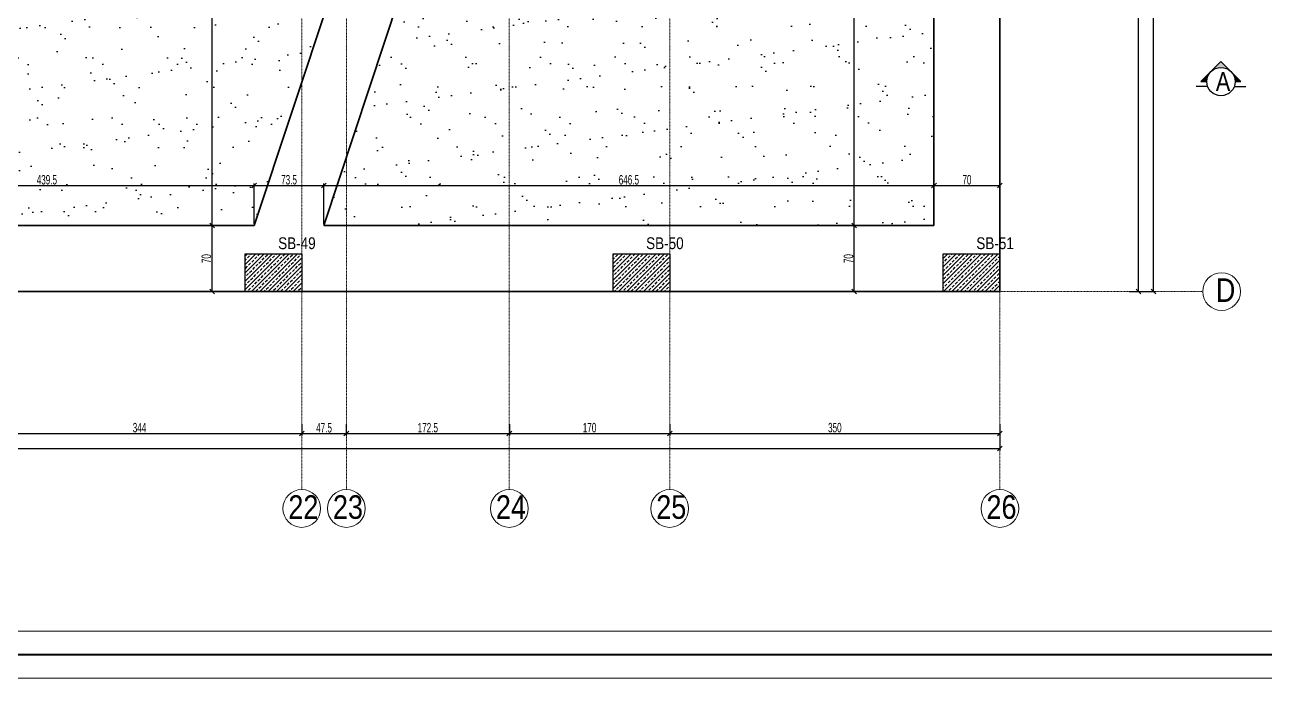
# Model space of a CAD drawing. Header units: millimetres. Extents: x -267 to 94375, y 6431 to 10838.
# Drawn here: x 6873 to 8188, y 6532 to 7225 of the extents above; entities that cross this region are included whole.
import ezdxf

# ---------------------------------------------------------------- set-up
doc = ezdxf.new("R2010")
doc.units = ezdxf.units.MM
doc.header["$LTSCALE"] = 0.0001
doc.linetypes.add('DASHED', pattern=[19.05, 12.7, -6.35])
for name, color, linetype, lineweight in [('AKS BALONU (BEYKENT)', 7, 'Continuous', 20), ('AKS CIZGISI (BEYKENT)', 252, 'DASHED', 20), ('AKS NO (BEYKENT)', 3, 'Continuous', 20), ('AKS OLCU (BEYKENT)', 200, 'Continuous', 20), ('KESIT (BEYKENT)', 151, 'Continuous', 25), ('KESIT ISMI (BEYKENT)', 6, 'Continuous', 20), ('KOLON (BEYKENT)', 3, 'Continuous', 30), ('KOLON ISMI (BEYKENT)', 91, 'Continuous', 20), ('OLCU (BEYKENT)', 14, 'Continuous', 20), ('SHEETSUMMARY-50', 152, 'Continuous', 20), ('SheetView', 40, 'Continuous', 20), ('SheetViewOut', 231, 'Continuous', 20), ('TARAMA (BEYKENT)', 252, 'Continuous', 25), ('TEMEL (BEYKENT)', 2, 'Continuous', 35)]:
    doc.layers.add(name, color=color, linetype=linetype, lineweight=lineweight)
doc.styles.add('DSMOLC-50', font='bahnschrift light condensed', dxfattribs={"width": 0.75, "height": 10})
doc.styles.add('YAZI (BEYKENT)', font='')
doc.styles.get('YAZI (BEYKENT)').set_extended_font_data('Bahnschrift Light Condensed')
doc.dimstyles.new('DSMOLC-50', dxfattribs={"dimtxt": 10, "dimasz": 5, "dimexe": 2, "dimexo": 2, "dimgap": 1, "dimtad": 1, "dimdec": 1, "dimrnd": 0.5, "dimzin": 12, "dimdsep": 46, "dimtxsty": 'DSMOLC-50', "dimblk": 'OBLIQUE', "dimblk1": 'OBLIQUE', "dimblk2": 'OBLIQUE', "dimcen": 0, "dimclrt": 7, "dimadec": 0, "dimazin": 0, "dimtfac": 1, "dimtdec": 4, "dimtix": 1, "dimtmove": 2, "dimatfit": 3, "dimfxl": 1, "dimtzin": 0, "dimarcsym": 0})
pattern_1 = [(45, (404.937, 6438.231), (-4.4194174, 4.4194174), []), (45, (409.3565, 6438.231), (-4.4194174, 4.4194174), [3.125, -1.5625])]
pattern_2 = [(37.5, (-1463.6, 5137.655), (-1.60003, 48.94132), [0, -38.608, 0, -43.18, 0, -41.275]), (7.5, (-1463.6, 5137.655), (44.95233, 71.6825), [0, -20.828, 0, -34.798, 0, -13.335]), (327.5, (-1494.84, 5137.655), (79.09924, 0.14372), [0, -12.7, 0, -45.72, 0, -59.69]), (317.5, (-1494.84, 5137.655), (76.35565, 22.29293), [0, -6.35, 0, -29.972, 0, -34.29])]

# ---------------------------------------------------------------- blocks, each defined once
blk = doc.blocks.new('_Oblique')
at = {"color": 0, "linetype": 'ByBlock', "lineweight": -2}
blk.add_line((-0.5, -0.5), (0.5, 0.5), dxfattribs=at)
blk = doc.blocks.new('*D53')
at = {"layer": 'AKS OLCU (BEYKENT)', "color": 0, "lineweight": -2, "transparency": 16777216}
for p, q in [((8043.6, 7636.8), (8055.6, 7636.8)), ((8053.6, 6941.8), (8053.6, 7636.8)), ((8043.6, 6941.8), (8055.6, 6941.8))]:
    blk.add_line(p, q, dxfattribs=at)
at = {"layer": 'DEFPOINTS', "color": 0, "lineweight": -3, "transparency": 16777216}
for p in [(8041.6, 7636.8), (8053.6, 7636.8), (8041.6, 6941.8)]:
    blk.add_point(p, dxfattribs=at)
at = {"layer": 'AKS OLCU (BEYKENT)', "color": 0, "lineweight": -2, "transparency": 16777216, "xscale": 5, "yscale": 5, "zscale": 5}
for p, rotation in [((8053.6, 7636.8), 90), ((8053.6, 6941.8), 270)]:
    blk.add_blockref('_Oblique', p, dxfattribs=dict(at, rotation=rotation))
at = {"layer": 'AKS OLCU (BEYKENT)', "color": 7, "transparency": 16777216, "insert": (8047.5, 7289.3), "char_height": 10, "attachment_point": 5, "rotation": 90, "style": 'DSMOLC-50'}
blk.add_mtext('695', dxfattribs=at)
blk = doc.blocks.new('*D56')
at = {"layer": 'AKS OLCU (BEYKENT)', "color": 0, "lineweight": -2, "transparency": 16777216}
for p, q in [((8043.6, 8317.3), (8071.6, 8317.3)), ((8069.6, 6941.8), (8069.6, 8317.3)), ((8043.6, 6941.8), (8071.6, 6941.8))]:
    blk.add_line(p, q, dxfattribs=at)
at = {"layer": 'DEFPOINTS', "color": 0, "lineweight": -3, "transparency": 16777216}
for p in [(8041.6, 8317.3), (8069.6, 8317.3), (8041.6, 6941.8)]:
    blk.add_point(p, dxfattribs=at)
at = {"layer": 'AKS OLCU (BEYKENT)', "color": 0, "lineweight": -2, "transparency": 16777216, "xscale": 5, "yscale": 5, "zscale": 5}
for p, rotation in [((8069.6, 8317.3), 90), ((8069.6, 6941.8), 270)]:
    blk.add_blockref('_Oblique', p, dxfattribs=dict(at, rotation=rotation))
at = {"layer": 'AKS OLCU (BEYKENT)', "color": 7, "transparency": 16777216, "insert": (8063.5, 7629.5), "char_height": 10, "attachment_point": 5, "rotation": 90, "style": 'DSMOLC-50'}
blk.add_mtext('1375.5', dxfattribs=at)
blk = doc.blocks.new('*D76')
at = {"layer": 'AKS OLCU (BEYKENT)', "color": 0, "lineweight": -2, "transparency": 16777216}
for p, q in [((6822.7, 6801.3), (6822.7, 6789.3)), ((7166.7, 6801.3), (7166.7, 6789.3)), ((6822.7, 6791.3), (7166.7, 6791.3))]:
    blk.add_line(p, q, dxfattribs=at)
at = {"layer": 'DEFPOINTS', "color": 0, "lineweight": -3, "transparency": 16777216}
for p in [(6822.7, 6803.3), (7166.7, 6803.3), (7166.7, 6791.3)]:
    blk.add_point(p, dxfattribs=at)
at = {"layer": 'AKS OLCU (BEYKENT)', "color": 0, "lineweight": -2, "transparency": 16777216, "xscale": 5, "yscale": 5, "zscale": 5, "rotation": 180}
blk.add_blockref('_Oblique', (6822.7, 6791.3), dxfattribs=at)
at = {"layer": 'AKS OLCU (BEYKENT)', "color": 0, "lineweight": -2, "transparency": 16777216, "xscale": 5, "yscale": 5, "zscale": 5}
blk.add_blockref('_Oblique', (7166.7, 6791.3), dxfattribs=at)
at = {"layer": 'AKS OLCU (BEYKENT)', "color": 7, "transparency": 16777216, "insert": (6994.7, 6797.4), "char_height": 10, "attachment_point": 5, "style": 'DSMOLC-50'}
blk.add_mtext('344', dxfattribs=at)
blk = doc.blocks.new('*D77')
at = {"layer": 'AKS OLCU (BEYKENT)', "color": 0, "lineweight": -2, "transparency": 16777216}
for p, q in [((7166.7, 6801.3), (7166.7, 6789.3)), ((7213.9, 6801.3), (7213.9, 6789.3)), ((7166.7, 6791.3), (7213.9, 6791.3))]:
    blk.add_line(p, q, dxfattribs=at)
at = {"layer": 'DEFPOINTS', "color": 0, "lineweight": -3, "transparency": 16777216}
for p in [(7166.7, 6803.3), (7213.9, 6803.3), (7213.9, 6791.3)]:
    blk.add_point(p, dxfattribs=at)
at = {"layer": 'AKS OLCU (BEYKENT)', "color": 0, "lineweight": -2, "transparency": 16777216, "xscale": 5, "yscale": 5, "zscale": 5, "rotation": 180}
blk.add_blockref('_Oblique', (7166.7, 6791.3), dxfattribs=at)
at = {"layer": 'AKS OLCU (BEYKENT)', "color": 0, "lineweight": -2, "transparency": 16777216, "xscale": 5, "yscale": 5, "zscale": 5}
blk.add_blockref('_Oblique', (7213.9, 6791.3), dxfattribs=at)
at = {"layer": 'AKS OLCU (BEYKENT)', "color": 7, "transparency": 16777216, "insert": (7190.3, 6797.3), "char_height": 10, "attachment_point": 5, "style": 'DSMOLC-50'}
blk.add_mtext('47.5', dxfattribs=at)
blk = doc.blocks.new('*D78')
at = {"layer": 'AKS OLCU (BEYKENT)', "color": 0, "lineweight": -2, "transparency": 16777216}
for p, q in [((7213.9, 6801.3), (7213.9, 6789.3)), ((7386.7, 6801.3), (7386.7, 6789.3)), ((7213.9, 6791.3), (7386.7, 6791.3))]:
    blk.add_line(p, q, dxfattribs=at)
at = {"layer": 'DEFPOINTS', "color": 0, "lineweight": -3, "transparency": 16777216}
for p in [(7213.9, 6803.3), (7386.7, 6803.3), (7386.7, 6791.3)]:
    blk.add_point(p, dxfattribs=at)
at = {"layer": 'AKS OLCU (BEYKENT)', "color": 0, "lineweight": -2, "transparency": 16777216, "xscale": 5, "yscale": 5, "zscale": 5, "rotation": 180}
blk.add_blockref('_Oblique', (7213.9, 6791.3), dxfattribs=at)
at = {"layer": 'AKS OLCU (BEYKENT)', "color": 0, "lineweight": -2, "transparency": 16777216, "xscale": 5, "yscale": 5, "zscale": 5}
blk.add_blockref('_Oblique', (7386.7, 6791.3), dxfattribs=at)
at = {"layer": 'AKS OLCU (BEYKENT)', "color": 7, "transparency": 16777216, "insert": (7300.3, 6797.4), "char_height": 10, "attachment_point": 5, "style": 'DSMOLC-50'}
blk.add_mtext('172.5', dxfattribs=at)
blk = doc.blocks.new('*D79')
at = {"layer": 'AKS OLCU (BEYKENT)', "color": 0, "lineweight": -2, "transparency": 16777216}
for p, q in [((7386.7, 6801.3), (7386.7, 6789.3)), ((7556.7, 6801.3), (7556.7, 6789.3)), ((7386.7, 6791.3), (7556.7, 6791.3))]:
    blk.add_line(p, q, dxfattribs=at)
at = {"layer": 'DEFPOINTS', "color": 0, "lineweight": -3, "transparency": 16777216}
for p in [(7386.7, 6803.3), (7556.7, 6803.3), (7556.7, 6791.3)]:
    blk.add_point(p, dxfattribs=at)
at = {"layer": 'AKS OLCU (BEYKENT)', "color": 0, "lineweight": -2, "transparency": 16777216, "xscale": 5, "yscale": 5, "zscale": 5, "rotation": 180}
blk.add_blockref('_Oblique', (7386.7, 6791.3), dxfattribs=at)
at = {"layer": 'AKS OLCU (BEYKENT)', "color": 0, "lineweight": -2, "transparency": 16777216, "xscale": 5, "yscale": 5, "zscale": 5}
blk.add_blockref('_Oblique', (7556.7, 6791.3), dxfattribs=at)
at = {"layer": 'AKS OLCU (BEYKENT)', "color": 7, "transparency": 16777216, "insert": (7471.7, 6797.4), "char_height": 10, "attachment_point": 5, "style": 'DSMOLC-50'}
blk.add_mtext('170', dxfattribs=at)
blk = doc.blocks.new('*D80')
at = {"layer": 'AKS OLCU (BEYKENT)', "color": 0, "lineweight": -2, "transparency": 16777216}
for p, q in [((7556.7, 6801.3), (7556.7, 6789.3)), ((7906.7, 6801.3), (7906.7, 6789.3)), ((7556.7, 6791.3), (7906.7, 6791.3))]:
    blk.add_line(p, q, dxfattribs=at)
at = {"layer": 'DEFPOINTS', "color": 0, "lineweight": -3, "transparency": 16777216}
for p in [(7556.7, 6803.3), (7906.7, 6803.3), (7906.7, 6791.3)]:
    blk.add_point(p, dxfattribs=at)
at = {"layer": 'AKS OLCU (BEYKENT)', "color": 0, "lineweight": -2, "transparency": 16777216, "xscale": 5, "yscale": 5, "zscale": 5, "rotation": 180}
blk.add_blockref('_Oblique', (7556.7, 6791.3), dxfattribs=at)
at = {"layer": 'AKS OLCU (BEYKENT)', "color": 0, "lineweight": -2, "transparency": 16777216, "xscale": 5, "yscale": 5, "zscale": 5}
blk.add_blockref('_Oblique', (7906.7, 6791.3), dxfattribs=at)
at = {"layer": 'AKS OLCU (BEYKENT)', "color": 7, "transparency": 16777216, "insert": (7731.7, 6797.4), "char_height": 10, "attachment_point": 5, "style": 'DSMOLC-50'}
blk.add_mtext('350', dxfattribs=at)
blk = doc.blocks.new('*D81')
at = {"layer": 'AKS OLCU (BEYKENT)', "color": 0, "lineweight": -2, "transparency": 16777216}
for p, q in [((1536.7, 6801.3), (1536.7, 6773.3)), ((7906.7, 6801.3), (7906.7, 6773.3)), ((1536.7, 6775.3), (7906.7, 6775.3))]:
    blk.add_line(p, q, dxfattribs=at)
at = {"layer": 'DEFPOINTS', "color": 0, "lineweight": -3, "transparency": 16777216}
for p in [(1536.7, 6803.3), (7906.7, 6803.3), (7906.7, 6775.3)]:
    blk.add_point(p, dxfattribs=at)
at = {"layer": 'AKS OLCU (BEYKENT)', "color": 0, "lineweight": -2, "transparency": 16777216, "xscale": 5, "yscale": 5, "zscale": 5, "rotation": 180}
blk.add_blockref('_Oblique', (1536.7, 6775.3), dxfattribs=at)
at = {"layer": 'AKS OLCU (BEYKENT)', "color": 0, "lineweight": -2, "transparency": 16777216, "xscale": 5, "yscale": 5, "zscale": 5}
blk.add_blockref('_Oblique', (7906.7, 6775.3), dxfattribs=at)
at = {"layer": 'AKS OLCU (BEYKENT)', "color": 7, "transparency": 16777216, "insert": (4721.7, 6781.4), "char_height": 10, "attachment_point": 5, "style": 'DSMOLC-50'}
blk.add_mtext('6370', dxfattribs=at)
blk = doc.blocks.new('*D116')
at = {"layer": 'DEFPOINTS', "color": 0, "lineweight": -3, "transparency": 16777216}
for p in [(6676.7, 7066.2), (7116.3, 7054.2), (7116.3, 7011.7)]:
    blk.add_point(p, dxfattribs=at)
at = {"layer": 'OLCU (BEYKENT)', "color": 0, "lineweight": -2, "transparency": 16777216}
for p, q in [((6676.7, 7064.2), (6676.7, 7052.2)), ((6676.7, 7054.2), (7116.3, 7054.2)), ((7116.3, 7013.7), (7116.3, 7056.2))]:
    blk.add_line(p, q, dxfattribs=at)
at = {"layer": 'OLCU (BEYKENT)', "color": 0, "lineweight": -2, "transparency": 16777216, "xscale": 5, "yscale": 5, "zscale": 5, "rotation": 180}
blk.add_blockref('_Oblique', (6676.7, 7054.2), dxfattribs=at)
at = {"layer": 'OLCU (BEYKENT)', "color": 0, "lineweight": -2, "transparency": 16777216, "xscale": 5, "yscale": 5, "zscale": 5}
blk.add_blockref('_Oblique', (7116.3, 7054.2), dxfattribs=at)
at = {"layer": 'OLCU (BEYKENT)', "color": 7, "transparency": 16777216, "insert": (6896.5, 7060.3), "char_height": 10, "attachment_point": 5, "style": 'DSMOLC-50'}
blk.add_mtext('439.5', dxfattribs=at)
blk = doc.blocks.new('*D117')
at = {"layer": 'DEFPOINTS', "color": 0, "lineweight": -3, "transparency": 16777216}
for p in [(7190.1, 7054.2), (7116.3, 7011.7), (7190.1, 7011.7)]:
    blk.add_point(p, dxfattribs=at)
at = {"layer": 'OLCU (BEYKENT)', "color": 0, "lineweight": -2, "transparency": 16777216}
for p, q in [((7116.3, 7013.7), (7116.3, 7056.2)), ((7116.3, 7054.2), (7190.1, 7054.2)), ((7190.1, 7013.7), (7190.1, 7056.2))]:
    blk.add_line(p, q, dxfattribs=at)
at = {"layer": 'OLCU (BEYKENT)', "color": 0, "lineweight": -2, "transparency": 16777216, "xscale": 5, "yscale": 5, "zscale": 5, "rotation": 180}
blk.add_blockref('_Oblique', (7116.3, 7054.2), dxfattribs=at)
at = {"layer": 'OLCU (BEYKENT)', "color": 0, "lineweight": -2, "transparency": 16777216, "xscale": 5, "yscale": 5, "zscale": 5}
blk.add_blockref('_Oblique', (7190.1, 7054.2), dxfattribs=at)
at = {"layer": 'OLCU (BEYKENT)', "color": 7, "transparency": 16777216, "insert": (7153.2, 7060.3), "char_height": 10, "attachment_point": 5, "style": 'DSMOLC-50'}
blk.add_mtext('73.5', dxfattribs=at)
blk = doc.blocks.new('*D118')
at = {"layer": 'DEFPOINTS', "color": 0, "lineweight": -3, "transparency": 16777216}
for p in [(7836.8, 7066.2), (7836.8, 7054.2), (7190.1, 7011.7)]:
    blk.add_point(p, dxfattribs=at)
at = {"layer": 'OLCU (BEYKENT)', "color": 0, "lineweight": -2, "transparency": 16777216}
for p, q in [((7836.8, 7064.2), (7836.8, 7052.2)), ((7190.1, 7013.7), (7190.1, 7056.2)), ((7190.1, 7054.2), (7836.8, 7054.2))]:
    blk.add_line(p, q, dxfattribs=at)
at = {"layer": 'OLCU (BEYKENT)', "color": 0, "lineweight": -2, "transparency": 16777216, "xscale": 5, "yscale": 5, "zscale": 5, "rotation": 180}
blk.add_blockref('_Oblique', (7190.1, 7054.2), dxfattribs=at)
at = {"layer": 'OLCU (BEYKENT)', "color": 0, "lineweight": -2, "transparency": 16777216, "xscale": 5, "yscale": 5, "zscale": 5}
blk.add_blockref('_Oblique', (7836.8, 7054.2), dxfattribs=at)
at = {"layer": 'OLCU (BEYKENT)', "color": 7, "transparency": 16777216, "insert": (7513.4, 7060.2), "char_height": 10, "attachment_point": 5, "style": 'DSMOLC-50'}
blk.add_mtext('646.5', dxfattribs=at)
blk = doc.blocks.new('*D119')
at = {"layer": 'DEFPOINTS', "color": 0, "lineweight": -3, "transparency": 16777216}
for p in [(7836.8, 7066.2), (7906.7, 7066.2), (7906.7, 7054.2)]:
    blk.add_point(p, dxfattribs=at)
at = {"layer": 'OLCU (BEYKENT)', "color": 0, "lineweight": -2, "transparency": 16777216}
for p, q in [((7836.8, 7064.2), (7836.8, 7052.2)), ((7906.7, 7064.2), (7906.7, 7052.2)), ((7836.8, 7054.2), (7906.7, 7054.2))]:
    blk.add_line(p, q, dxfattribs=at)
at = {"layer": 'OLCU (BEYKENT)', "color": 0, "lineweight": -2, "transparency": 16777216, "xscale": 5, "yscale": 5, "zscale": 5, "rotation": 180}
blk.add_blockref('_Oblique', (7836.8, 7054.2), dxfattribs=at)
at = {"layer": 'OLCU (BEYKENT)', "color": 0, "lineweight": -2, "transparency": 16777216, "xscale": 5, "yscale": 5, "zscale": 5}
blk.add_blockref('_Oblique', (7906.7, 7054.2), dxfattribs=at)
at = {"layer": 'OLCU (BEYKENT)', "color": 7, "transparency": 16777216, "insert": (7871.7, 7060.3), "char_height": 10, "attachment_point": 5, "style": 'DSMOLC-50'}
blk.add_mtext('70', dxfattribs=at)
blk = doc.blocks.new('*D215')
at = {"layer": 'DEFPOINTS', "color": 0, "lineweight": -3, "transparency": 16777216}
for p in [(7059.7, 7011.7), (7071.7, 7011.7), (7059.7, 6941.8)]:
    blk.add_point(p, dxfattribs=at)
at = {"layer": 'OLCU (BEYKENT)', "color": 0, "lineweight": -2, "transparency": 16777216}
for p, q in [((7061.7, 7011.7), (7073.7, 7011.7)), ((7071.7, 6941.8), (7071.7, 7011.7)), ((7061.7, 6941.8), (7073.7, 6941.8))]:
    blk.add_line(p, q, dxfattribs=at)
at = {"layer": 'OLCU (BEYKENT)', "color": 0, "lineweight": -2, "transparency": 16777216, "xscale": 5, "yscale": 5, "zscale": 5}
for p, rotation in [((7071.7, 7011.7), 90), ((7071.7, 6941.8), 270)]:
    blk.add_blockref('_Oblique', p, dxfattribs=dict(at, rotation=rotation))
at = {"layer": 'OLCU (BEYKENT)', "color": 7, "transparency": 16777216, "insert": (7065.6, 6976.7), "char_height": 10, "attachment_point": 5, "rotation": 90, "style": 'DSMOLC-50'}
blk.add_mtext('70', dxfattribs=at)
blk = doc.blocks.new('*D216')
at = {"layer": 'DEFPOINTS', "color": 0, "lineweight": -3, "transparency": 16777216}
for p in [(7059.7, 7621.8), (7071.7, 7621.8), (7059.7, 7011.7)]:
    blk.add_point(p, dxfattribs=at)
at = {"layer": 'OLCU (BEYKENT)', "color": 0, "lineweight": -2, "transparency": 16777216}
for p, q in [((7061.7, 7621.8), (7073.7, 7621.8)), ((7071.7, 7011.7), (7071.7, 7621.8)), ((7061.7, 7011.7), (7073.7, 7011.7))]:
    blk.add_line(p, q, dxfattribs=at)
at = {"layer": 'OLCU (BEYKENT)', "color": 0, "lineweight": -2, "transparency": 16777216, "xscale": 5, "yscale": 5, "zscale": 5}
for p, rotation in [((7071.7, 7621.8), 90), ((7071.7, 7011.7), 270)]:
    blk.add_blockref('_Oblique', p, dxfattribs=dict(at, rotation=rotation))
at = {"layer": 'OLCU (BEYKENT)', "color": 7, "transparency": 16777216, "insert": (7065.6, 7316.7), "char_height": 10, "attachment_point": 5, "rotation": 90, "style": 'DSMOLC-50'}
blk.add_mtext('610', dxfattribs=at)
blk = doc.blocks.new('*D220')
at = {"layer": 'DEFPOINTS', "color": 0, "lineweight": -3, "transparency": 16777216}
for p in [(7740.3, 7011.7), (7752.3, 7011.7), (7740.3, 6941.8)]:
    blk.add_point(p, dxfattribs=at)
at = {"layer": 'OLCU (BEYKENT)', "color": 0, "lineweight": -2, "transparency": 16777216}
for p, q in [((7742.3, 7011.7), (7754.3, 7011.7)), ((7752.3, 6941.8), (7752.3, 7011.7)), ((7742.3, 6941.8), (7754.3, 6941.8))]:
    blk.add_line(p, q, dxfattribs=at)
at = {"layer": 'OLCU (BEYKENT)', "color": 0, "lineweight": -2, "transparency": 16777216, "xscale": 5, "yscale": 5, "zscale": 5}
for p, rotation in [((7752.3, 7011.7), 90), ((7752.3, 6941.8), 270)]:
    blk.add_blockref('_Oblique', p, dxfattribs=dict(at, rotation=rotation))
at = {"layer": 'OLCU (BEYKENT)', "color": 7, "transparency": 16777216, "insert": (7746.2, 6976.7), "char_height": 10, "attachment_point": 5, "rotation": 90, "style": 'DSMOLC-50'}
blk.add_mtext('70', dxfattribs=at)
blk = doc.blocks.new('*D221')
at = {"layer": 'DEFPOINTS', "color": 0, "lineweight": -3, "transparency": 16777216}
for p in [(7740.3, 7621.8), (7752.3, 7621.8), (7740.3, 7011.7)]:
    blk.add_point(p, dxfattribs=at)
at = {"layer": 'OLCU (BEYKENT)', "color": 0, "lineweight": -2, "transparency": 16777216}
for p, q in [((7742.3, 7621.8), (7754.3, 7621.8)), ((7752.3, 7011.7), (7752.3, 7621.8)), ((7742.3, 7011.7), (7754.3, 7011.7))]:
    blk.add_line(p, q, dxfattribs=at)
at = {"layer": 'OLCU (BEYKENT)', "color": 0, "lineweight": -2, "transparency": 16777216, "xscale": 5, "yscale": 5, "zscale": 5}
for p, rotation in [((7752.3, 7621.8), 90), ((7752.3, 7011.7), 270)]:
    blk.add_blockref('_Oblique', p, dxfattribs=dict(at, rotation=rotation))
at = {"layer": 'OLCU (BEYKENT)', "color": 7, "transparency": 16777216, "insert": (7746.2, 7316.7), "char_height": 10, "attachment_point": 5, "rotation": 90, "style": 'DSMOLC-50'}
blk.add_mtext('610', dxfattribs=at)

msp = doc.modelspace()

# ---------------------------------------------------------------- hatches: boundary and pattern name
at = {"layer": 'KESIT (BEYKENT)', "lineweight": -3}
h = msp.add_hatch(color=256, dxfattribs=at)
h.dxf.hatch_style = 1
h.paths.add_polyline_path([(8151.58, 7174.98), (8140.97, 7185.59), (8130.36, 7174.98, -0.1989124), (8140.97, 7179.37, -0.1989124)])
h = msp.add_hatch(color=256, dxfattribs=at)
h.dxf.hatch_style = 1
h.paths.add_polyline_path([(8125.97, 7164.37, -0.1989124), (8130.36, 7174.98), (8119.76, 7164.37)])
h = msp.add_hatch(color=256, dxfattribs=at)
h.dxf.hatch_style = 1
h.paths.add_polyline_path([(8162.18, 7164.37), (8151.58, 7174.98, -0.1989124), (8155.97, 7164.37)])
at = {"layer": 'TARAMA (BEYKENT)', "lineweight": -3}
h = msp.add_hatch(dxfattribs=at)
h.set_pattern_fill('AR-SAND', color=256, style=0)
h.set_pattern_definition(pattern_2)
h.paths.add_polyline_path([(7318.22, 7621.77), (6676.67, 7621.77), (6676.67, 7011.67), (7116.32, 7011.67)])
h = msp.add_hatch(dxfattribs=at)
h.set_pattern_fill('AR-SAND', color=256, style=0)
h.set_pattern_definition(pattern_2)
h.paths.add_polyline_path([(7836.76, 7621.77), (7391.95, 7621.77), (7190.05, 7011.67), (7836.76, 7011.67)])
at = {"layer": 'TARAMA (BEYKENT)'}
h = msp.add_hatch(dxfattribs=at)
h.set_pattern_fill('ANSI33', color=256, style=0, pattern_type=0)
h.set_pattern_definition(pattern_1)
h.paths.add_polyline_path([(7106.65, 6981.77), (7166.65, 6981.77), (7166.65, 6941.77), (7106.65, 6941.77)], flags=0)
h = msp.add_hatch(dxfattribs=at)
h.set_pattern_fill('ANSI33', color=256, style=0, pattern_type=0)
h.set_pattern_definition(pattern_1)
h.paths.add_polyline_path([(7496.67, 6981.77), (7556.67, 6981.77), (7556.67, 6941.77), (7496.67, 6941.77)], flags=0)
h = msp.add_hatch(dxfattribs=at)
h.set_pattern_fill('ANSI33', color=256, style=0, pattern_type=0)
h.set_pattern_definition(pattern_1)
h.paths.add_polyline_path([(7846.66, 6981.77), (7906.66, 6981.77), (7906.66, 6941.77), (7846.66, 6941.77)], flags=0)

# ---------------------------------------------------------------- linework, layer by layer
at = {"layer": 'AKS BALONU (BEYKENT)'}
for centre in [(8141.66, 6941.77), (7166.67, 6711.77), (7213.93, 6711.77), (7386.67, 6711.77), (7556.67, 6711.77), (7906.66, 6711.77)]:
    msp.add_circle(centre, 20, dxfattribs=at)
at = {"layer": 'AKS CIZGISI (BEYKENT)'}
for p, q in [((7906.66, 6731.77), (7906.66, 8317.3)), ((7386.67, 6731.77), (7386.67, 8197.37)), ((7166.67, 6731.77), (7166.67, 7748.07)), ((7213.93, 6731.77), (7213.93, 7748.07)), ((7556.67, 6731.77), (7556.67, 7748.07)), ((1336.67, 6941.77), (8121.66, 6941.77))]:
    msp.add_line(p, q, dxfattribs=at)
at = {"layer": 'KESIT (BEYKENT)', "lineweight": -3, "flags": 128}
for points in [[(8155.97, 7164.37), (8162.18, 7164.37), (8140.97, 7185.59), (8119.76, 7164.37), (8125.97, 7164.37)], [(8126.83, 7159.37), (8114.76, 7159.37)], [(8155.11, 7159.37), (8167.18, 7159.37)]]:
    msp.add_lwpolyline(points, dxfattribs=at)
at = {"layer": 'KESIT (BEYKENT)', "lineweight": -3}
msp.add_circle((8140.97, 7164.37), 15, dxfattribs=at)
at = {"layer": 'KOLON (BEYKENT)'}
for points in [[(7106.65, 6981.77), (7166.65, 6981.77), (7166.65, 6941.77), (7106.65, 6941.77)], [(7496.67, 6981.77), (7556.67, 6981.77), (7556.67, 6941.77), (7496.67, 6941.77)], [(7846.66, 6981.77), (7906.66, 6981.77), (7906.66, 6941.77), (7846.66, 6941.77)]]:
    msp.add_lwpolyline(points, close=True, dxfattribs=at)
at = {"layer": 'SHEETSUMMARY-50', "const_width": 2, "flags": 128}
msp.add_lwpolyline([(857.59, 6556.81), (8913.61, 6556.81), (8913.61, 10706.81), (857.59, 10706.81)], close=True, dxfattribs=at)
at = {"layer": 'SheetView'}
msp.add_lwpolyline([(882.59, 6581.81), (8288.61, 6581.81), (8288.61, 10681.81), (882.59, 10681.81)], close=True, dxfattribs=at)
at = {"layer": 'SheetViewOut'}
msp.add_lwpolyline([(832.59, 6531.81), (8938.61, 6531.81), (8938.61, 10731.81), (832.59, 10731.81)], close=True, dxfattribs=at)
at = {"layer": 'TEMEL (BEYKENT)'}
for p, q in [((7318.22, 7621.77), (7116.32, 7011.67)), ((7391.95, 7621.77), (7190.05, 7011.67)), ((7836.76, 7621.77), (7836.76, 7011.67)), ((6676.67, 7011.67), (7116.32, 7011.67)), ((7190.05, 7011.67), (7836.76, 7011.67))]:
    msp.add_line(p, q, dxfattribs=at)
at = {"layer": 'TEMEL (BEYKENT)', "flags": 128}
msp.add_lwpolyline([(2418.92, 9052.91), (4159.33, 8008), (5289.22, 9889.83), (7906.66, 8318.33), (7906.66, 6941.77), (1516.67, 6941.77), (1516.67, 7550.16)], close=True, dxfattribs=at)

# ---------------------------------------------------------------- texts
at = {"layer": 'AKS NO (BEYKENT)', "style": 'YAZI (BEYKENT)'}
for s, p in [('D', (8135.51, 6930.77)), ('22', (7152.45, 6700.77)), ('23', (7199.7, 6700.77)), ('24', (7372.44, 6700.77)), ('25', (7542.4, 6700.77)), ('26', (7892.41, 6700.77))]:
    msp.add_text(s, height=25, dxfattribs=at).set_placement(p)
at = {"layer": 'KESIT ISMI (BEYKENT)', "style": 'YAZI (BEYKENT)'}
msp.add_text('A', height=20, dxfattribs=at).set_placement((8135.51, 7154.5))
at = {"layer": 'KOLON ISMI (BEYKENT)', "style": 'YAZI (BEYKENT)'}
for s, p in [('SB-49', (7141.65, 6986.77)), ('SB-50', (7531.67, 6986.77)), ('SB-51', (7881.66, 6986.77))]:
    msp.add_text(s, height=12.5, dxfattribs=at).set_placement(p)

# ---------------------------------------------------------------- dimensions: what is measured, and where the dimension line sits
at = {"layer": 'AKS OLCU (BEYKENT)'}
for base, p2, picture, middle in [((8069.63, 8317.3), (8041.63, 8317.3), '*D56', (8063.53, 7629.54)), ((8053.63, 7636.77), (8041.63, 7636.77), '*D53', (8047.53, 7289.27))]:
    dim = msp.add_linear_dim(base=base, p1=(8041.63, 6941.77), p2=p2, angle=90, dimstyle='DSMOLC-50', dxfattribs=at)
    dim.commit()
    dim.dimension.update_dxf_attribs({"geometry": picture, "text_midpoint": middle})
for base, p1, p2, picture, middle in [((7906.66, 6775.26), (1536.67, 6803.26), (7906.66, 6803.26), '*D81', (4721.67, 6781.36)), ((7166.6695, 6791.2568), (6822.719, 6803.2568), (7166.6695, 6803.2568), '*D76', (6994.6942, 6797.3599)), ((7213.93, 6791.26), (7166.67, 6803.26), (7213.93, 6803.26), '*D77', (7190.3, 6797.31)), ((7386.67, 6791.26), (7213.93, 6803.26), (7386.67, 6803.26), '*D78', (7300.3, 6797.36)), ((7556.67, 6791.26), (7386.67, 6803.26), (7556.67, 6803.26), '*D79', (7471.67, 6797.36)), ((7906.66, 6791.26), (7556.67, 6803.26), (7906.66, 6803.26), '*D80', (7731.67, 6797.36))]:
    dim = msp.add_linear_dim(base=base, p1=p1, p2=p2, dimstyle='DSMOLC-50', dxfattribs=at)
    dim.commit()
    dim.dimension.update_dxf_attribs({"geometry": picture, "text_midpoint": middle})
at = {"layer": 'OLCU (BEYKENT)'}
for base, p1, p2, picture, middle in [((7071.67, 7621.77), (7059.67, 7011.67), (7059.67, 7621.77), '*D216', (7065.57, 7316.72)), ((7752.3, 7621.77), (7740.3, 7011.67), (7740.3, 7621.77), '*D221', (7746.19, 7316.72)), ((7071.67, 7011.67), (7059.67, 6941.77), (7059.67, 7011.67), '*D215', (7065.57, 6976.72)), ((7752.3, 7011.67), (7740.3, 6941.77), (7740.3, 7011.67), '*D220', (7746.19, 6976.72))]:
    dim = msp.add_linear_dim(base=base, p1=p1, p2=p2, angle=90, dimstyle='DSMOLC-50', dxfattribs=at)
    dim.commit()
    dim.dimension.update_dxf_attribs({"geometry": picture, "text_midpoint": middle})
for base, p1, p2, picture, middle in [((7116.3164, 7054.1895), (6676.6696, 7066.1895), (7116.3164, 7011.6724), '*D116', (6896.493, 7060.2927)), ((7190.05, 7054.19), (7116.32, 7011.67), (7190.05, 7011.67), '*D117', (7153.18, 7060.29)), ((7836.76, 7054.19), (7190.05, 7011.67), (7836.76, 7066.19), '*D118', (7513.41, 7060.24)), ((7906.66, 7054.19), (7836.76, 7066.19), (7906.66, 7066.19), '*D119', (7871.71, 7060.29))]:
    dim = msp.add_linear_dim(base=base, p1=p1, p2=p2, dimstyle='DSMOLC-50', dxfattribs=at)
    dim.commit()
    dim.dimension.update_dxf_attribs({"geometry": picture, "text_midpoint": middle})

doc.saveas('drawing.dxf')
